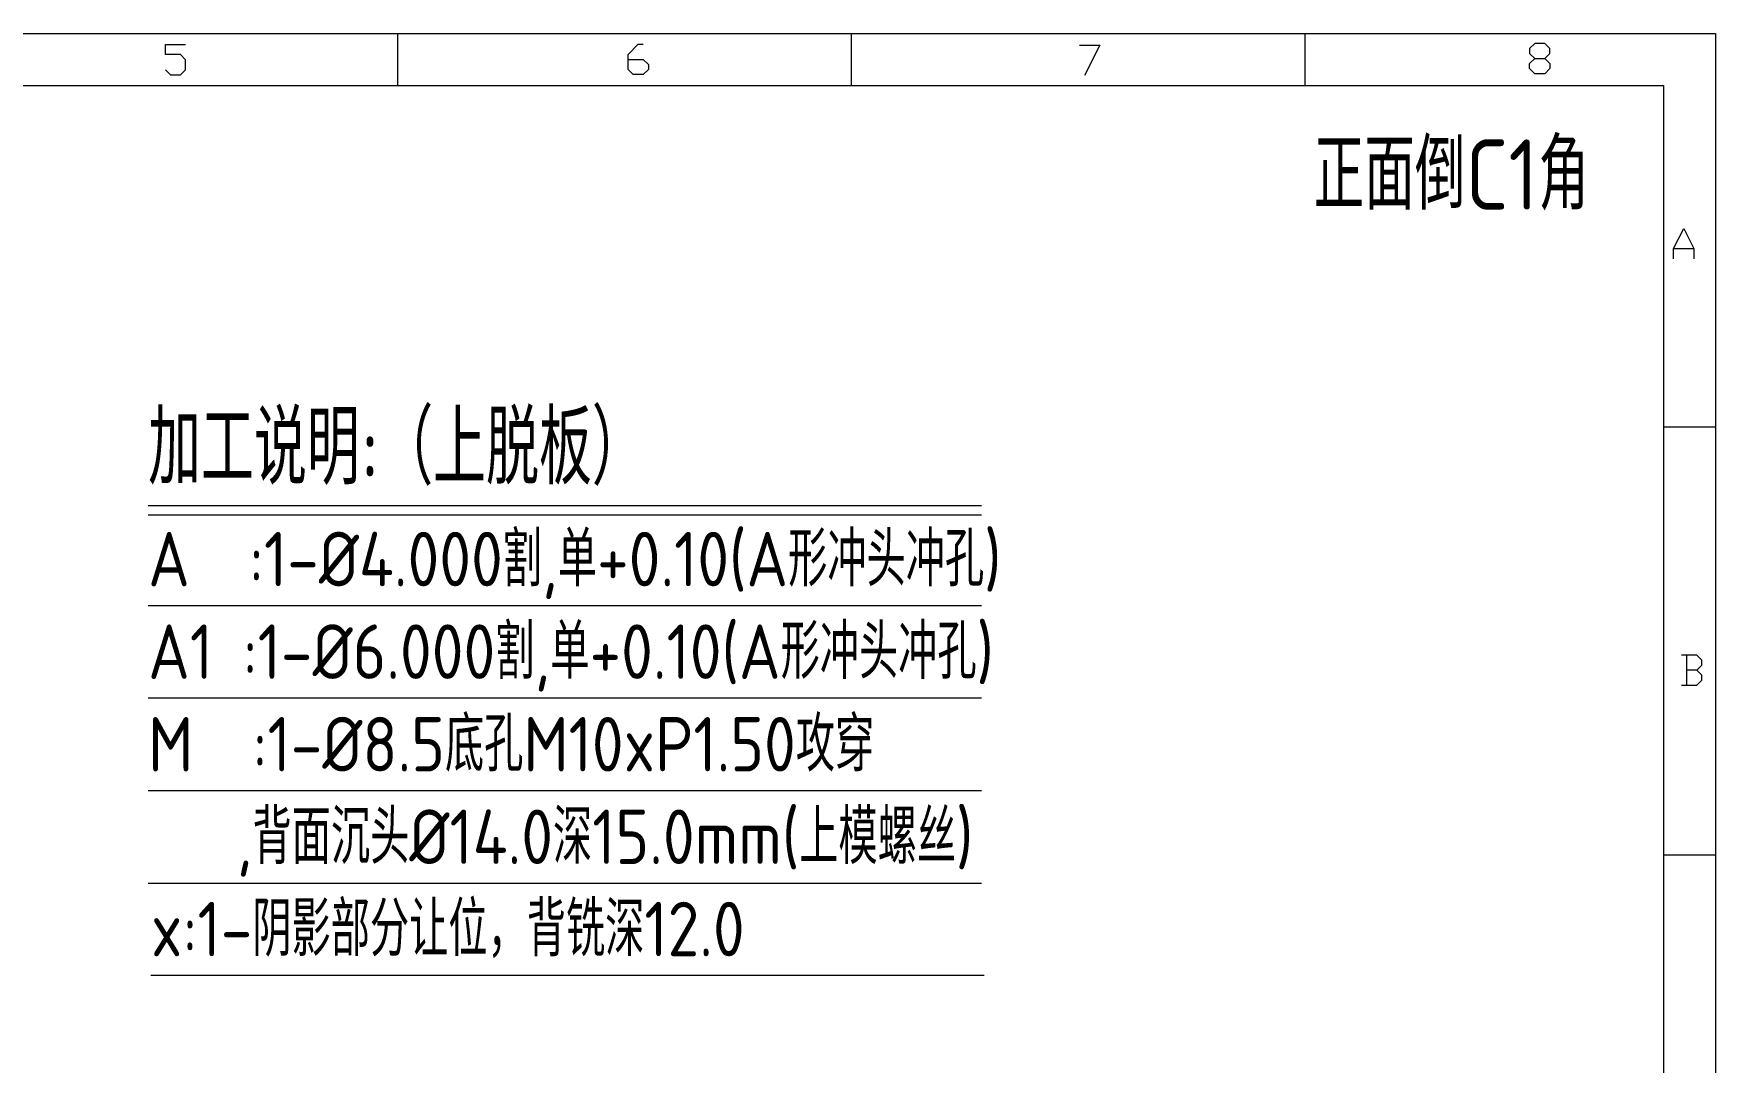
# Model space of a CAD drawing. Header units: millimetres. Extents: x 88508 to 142116, y -5268 to 20283.
# Drawn here: x 103542.5 to 103727.9, y 4071.2 to 4184.5 of the extents above; entities that cross this region are included whole.
import ezdxf
from ezdxf.enums import TextEntityAlignment as Align

# ---------------------------------------------------------------- set-up
doc = ezdxf.new("R2010")
doc.units = ezdxf.units.MM
doc.layers.add('TEXT', color=4, linetype='Continuous')
doc.styles.add('gbenor', font='gbenor.shx', dxfattribs={"bigfont": 'gbcbig.shx'})
doc.styles.add('GBENOR_', font='gbenor.shx', dxfattribs={"bigfont": 'gbcbig'})
doc.styles.add('TXT', font='txt.shx', dxfattribs={"width": 0.8, "bigfont": 'ctxt.shx'})

# ---------------------------------------------------------------- blocks, each defined once
blk = doc.blocks.new('U40')
at = {"color": 254, "lineweight": 18}
for p, q in [((0, 1783.5), (2530.2, 1783.5)), ((1589.1, 1783.5), (1589.1, 1746.5)), ((1913.1, 1783.5), (1913.1, 1746.5)), ((2237.1, 1783.5), (2237.1, 1746.5)), ((2530.2, 1783.5), (2530.2, 0)), ((37, 1746.5), (2493.2, 1746.5)), ((2493.2, 1746.5), (2493.2, 37)), ((2493.2, 1502.7), (2530.2, 1502.7)), ((2493.2, 1197.2), (2530.2, 1197.2))]:
    blk.add_line(p, q, dxfattribs=at)
at = {"color": 92, "lineweight": 18}
for points in [[(1423.4, 1757.7), (1427, 1754.1), (1434.2, 1754.1), (1437.8, 1757.7), (1437.8, 1764.9), (1434.2, 1768.5), (1423.4, 1768.5), (1423.4, 1775.7), (1437.8, 1775.7)], [(1753.9, 1765.1), (1764.7, 1765.1), (1768.3, 1761.5), (1768.3, 1757.9), (1764.7, 1754.3), (1757.5, 1754.3), (1753.9, 1757.9), (1753.9, 1768.7), (1761.1, 1775.9), (1764.7, 1775.9)], [(2076.2, 1775.2), (2090.6, 1775.2), (2079.8, 1753.6)], [(2408.4, 1765.7), (2412, 1762.1), (2412, 1758.5), (2408.4, 1754.9), (2401.2, 1754.9), (2397.6, 1758.5), (2397.6, 1762.1), (2401.2, 1765.7), (2408.4, 1765.7), (2412, 1769.3), (2412, 1772.9), (2408.4, 1776.5), (2401.2, 1776.5), (2397.6, 1772.9), (2397.6, 1769.3), (2401.2, 1765.7)], [(2500.4, 1622.8), (2500.4, 1630), (2507.6, 1644.4), (2514.8, 1630), (2514.8, 1622.8)], [(2500.4, 1630), (2514.8, 1630)], [(2516.9, 1329), (2520.5, 1332.6), (2520.5, 1336.2), (2516.9, 1339.8), (2506.1, 1339.8)], [(2509.7, 1339.8), (2509.7, 1318.2)], [(2506.1, 1318.2), (2516.9, 1318.2), (2520.5, 1321.8), (2520.5, 1325.4), (2516.9, 1329), (2509.7, 1329)]]:
    blk.add_lwpolyline(points, dxfattribs=at)
at = {"lineweight": 18, "style": 'GBENOR_'}
blk.add_attdef('文档路径', (2126, 386.9), '', height=17.8, dxfattribs=at)
at = {"lineweight": 20, "style": 'TXT'}
for tag, height, p in [('18-**-**', 16.3, (1866.6, 256.2)), ('客户名称', 16.1, (1741.1, 134, 0)), ('料厚:', 16.1, (1741.3, 93.2, 0))]:
    blk.add_attdef(tag, text='', height=height, dxfattribs=at).set_placement(p, align=Align.MIDDLE)
for tag, p, height in [('88888', (1850.9, 207.5), 14.9), ('材质:', (1691.2, 168, 0), 16.1), ('核准', (1869.4, 127.5, 0), 16.1), ('设计', (1868.8, 88.3, 0), 16.1), ('绘图', (1868.2, 49.1, 0), 16.1)]:
    blk.add_attdef(tag, p, '', height=height, dxfattribs=at)
for tag, p, height, width in [('3', (2234.7, 206.9), 15.8, 0.7), ('4', (2234.7, 167.4), 15.8, 0.7), ('核准日期', (2041.1, 124.2, 0), 16.1, 0.68), ('设计日期', (2041.1, 84.5, 0), 16.1, 0.68), ('1', (2251.9, 85.9), 14.6, 0.7), ('绘图日期', (2040.9, 46.4, 0), 16.1, 0.68), ('2', (2235, 49.2), 14.6, 0.7)]:
    blk.add_attdef(tag, p, '', height=height, dxfattribs=dict(at, width=width))

msp = doc.modelspace()

# ---------------------------------------------------------------- linework, layer by layer
at = {"layer": 'TEXT', "color": 8, "lineweight": 5}
for p, q in [((103555.145, 4132.549), (103646.966, 4132.549)), ((103555.145, 4131.499), (103646.966, 4131.499)), ((103555.145, 4121.539), (103646.966, 4121.539)), ((103555.145, 4111.339), (103646.966, 4111.339)), ((103555.145, 4101.139), (103646.966, 4101.139)), ((103555.145, 4090.939), (103646.966, 4090.939)), ((103555.45, 4080.775), (103647.271, 4080.775))]:
    msp.add_line(p, q, dxfattribs=at)

# ---------------------------------------------------------------- block references
at = {"lineweight": 5, "ltscale": 3, "xscale": 0.1543228231708604, "yscale": 0.1543228231690336, "zscale": 0.1543228231693139}
msp.add_blockref('U40', (103337.381, 3909.301), dxfattribs=at)

# ---------------------------------------------------------------- texts
at = {"layer": 'TEXT', "color": 4, "lineweight": 5, "style": 'gbenor'}
for s, height, p in [('正面倒C1角', 7.7425, (103683.586, 4165.134)), ('加工说明:（上脱板）', 8.1, (103555.145, 4134.859)), ('M  :1-%%c8.5底孔M10xP1.50攻穿', 6, (103555.145, 4103.239)), ('   ,背面沉头%%C14.0深15.0mm(上模螺丝)', 6, (103555.145, 4093.039)), ('x:1-阴影部分让位，背铣深12.0', 6, (103555.45, 4082.875))]:
    msp.add_text(s, height=height, dxfattribs=at).set_placement(p)
at = {"layer": 'TEXT', "color": 1, "lineweight": 5, "style": 'gbenor'}
for s, p in [('A  :1-%%c4.000割,单+0.10(A形冲头冲孔)', (103555.145, 4123.639)), ('A1 :1-%%c6.000割,单+0.10(A形冲头冲孔)', (103555.145, 4113.439))]:
    msp.add_text(s, height=6, dxfattribs=at).set_placement(p)

doc.saveas('drawing.dxf')
